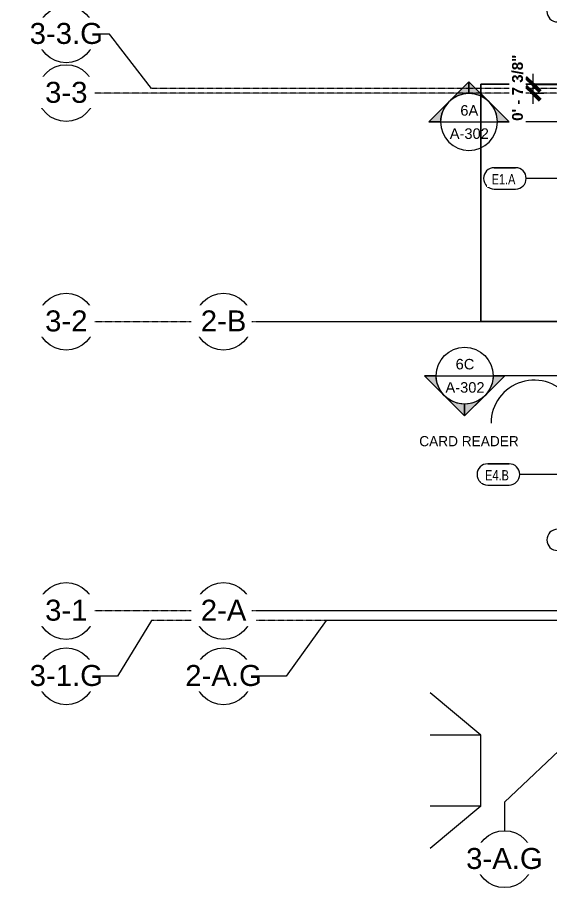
# Model space of a CAD drawing. Header units: inches. Extents: x 21592 to 24810, y -23179 to -20467.
# Drawn here: x 21592 to 22042, y -23021 to -22286 of the extents above; entities that cross this region are included whole.
import ezdxf

# ---------------------------------------------------------------- set-up
doc = ezdxf.new("R2010")
doc.units = ezdxf.units.IN
doc.header["$MEASUREMENT"] = 0
doc.linetypes.add('Grid Line 1_2_', pattern=[0.875, 0.5, -0.125, 0.125, -0.125])
for name, color, linetype, lineweight in [('A-ANNO-DIMS', 211, 'Continuous', 9), ('A-ANNO-DIMS-96', 211, 'Continuous', 9), ('A-DOOR-IDEN', 31, 'Continuous', 9), ('A-SITE-ROAD', 130, 'Continuous', 140), ('A-SITE-SWLK', 140, 'Continuous', 140), ('A-WALL-IDEN', 211, 'Continuous', 9), ('C-TOPO', 7, 'Continuous', 20), ('G-ANNO-SYMB', 111, 'Continuous', 9), ('G-ANNO-TEXT', 231, 'Continuous', 9), ('S-GRID', 1, 'Continuous', 9), ('S-GRID-IDEN', 1, 'Continuous', 9)]:
    doc.layers.add(name, color=color, linetype=linetype, lineweight=lineweight)
doc.styles.add('Arial', font='arial.ttf', dxfattribs={"height": 17.703593})
doc.styles.add('Arial_1', font='arial.ttf', dxfattribs={"height": 8.851796})
doc.styles.add('Arial_B', font='arialbd.ttf', dxfattribs={"height": 9.132806})
doc.styles.add('Century Gothic', font='GOTHIC.TTF', dxfattribs={"height": 8.622671})
doc.styles.add('Century Gothic_1', font='GOTHIC.TTF', dxfattribs={"width": 0.8, "height": 8.622671})
doc.dimstyles.new('OD_Dimension', dxfattribs={"dimscale": 12, "dimtxt": 9, "dimasz": 1, "dimexe": 0.75, "dimexo": 0.5, "dimgap": 0.5, "dimtad": 1, "dimdec": 3, "dimrnd": 0.125, "dimzin": 1, "dimdsep": 46, "dimlunit": 4, "dimtxsty": 'Arial_B', "dimblk1": 'OBLIQUE', "dimblk2": 'OBLIQUE', "dimsah": 1, "dimcen": 0.09, "dimdle": 0.75, "dimazin": 0, "dimtfac": 1, "dimtdec": 4, "dimtix": 1, "dimtmove": 0, "dimatfit": 3, "dimfxl": 1, "dimtvp": 1, "dimtfill": 1, "dimfrac": 2, "dimtolj": 1, "dimtzin": 0, "dimlwd": 13, "dimlwe": 13, "dimarcsym": 2})

# ---------------------------------------------------------------- blocks, each defined once
blk = doc.blocks.new('Grid - Grid Head - Circle-14747-Enlarged First Floor Plan _West_')
at = {"layer": 'S-GRID-IDEN'}
blk.add_circle((0, 0), 0.25, dxfattribs=at)
blk = doc.blocks.new('Section - Section Head - Filled-1526-Enlarged First Floor Plan _West_')
at = {"layer": 'G-ANNO-SYMB'}
h = blk.add_hatch(color=256, dxfattribs=at)
edge = h.paths.add_edge_path(flags=0)
edge.add_line((-0.4268, 0.1768), (-0.25, 0.3536))
edge.add_line((-0.25, 0.3536), (-0.25, 0.25))
edge.add_arc((-0.25, 0), 0.25, 90, 135)
h = blk.add_hatch(color=256, dxfattribs=at)
edge = h.paths.add_edge_path(flags=0)
edge.add_arc((-0.25, 0), 0.25, 45, 90)
edge.add_line((-0.25, 0.25), (-0.25, 0.3536))
edge.add_line((-0.25, 0.3536), (-0.0732, 0.1768))
h = blk.add_hatch(color=256, dxfattribs=at)
edge = h.paths.add_edge_path(flags=0)
edge.add_arc((-0.25, 0), 0.2503, 137.9216, 180)
edge.add_line((-0.5003, 0), (-0.6036, 0))
edge.add_line((-0.6036, 0), (-0.4358, 0.1678))
h = blk.add_hatch(color=256, dxfattribs=at)
edge = h.paths.add_edge_path(flags=0)
edge.add_line((-0.0642, 0.1678), (0.1036, 0))
edge.add_line((0.1036, 0), (0.0003, 0))
edge.add_arc((-0.25, 0), 0.2503, 0, 42.0784)
for p, q in [((-0.25, 0.3536), (-0.6036, 0)), ((-0.25, 0.3536), (-0.4268, 0.1768)), ((-0.25, 0.3536), (0.1036, 0)), ((-0.25, 0.25), (-0.25, 0.3536)), ((-0.0732, 0.1768), (-0.25, 0.3536)), ((-0.25, 0.3536), (-0.25, 0.25)), ((-0.4358, 0.1678), (-0.6036, 0)), ((0.1036, 0), (-0.0642, 0.1678)), ((-0.6036, 0), (-0.5003, 0)), ((0.0003, 0), (0.1036, 0)), ((-0.5, 0), (-0.6036, 0)), ((0, 0), (0.1036, 0))]:
    blk.add_line(p, q, dxfattribs=at)
for radius, start, end in [(0.25, 360, 180), (0.25, 90, 135), (0.25, 45, 90), (0.2503, 137.9216, 180), (0.2503, 0, 42.0784), (0.25, 180, 360)]:
    blk.add_arc((-0.25, 0), radius, start, end, dxfattribs=at)
blk = doc.blocks.new('Door Tag - Door Tag-4658-Enlarged First Floor Plan _West_')
at = {"layer": 'A-DOOR-IDEN', "color": 153}
for p, q in [((-0.109375, 0.09375), (0.109375, 0.09375)), ((-0.109375, -0.09375), (0.109375, -0.09375))]:
    blk.add_line(p, q, dxfattribs=at)
for centre, start, end in [((-0.109375, 0), 90, 270), ((0.109375, 0), 270, 90)]:
    blk.add_arc(centre, 0.09375, start, end, dxfattribs=at)
blk = doc.blocks.new('Wall Tag - 1_4_-1369832-Enlarged First Floor Plan _West_')
at = {"layer": 'A-WALL-IDEN', "color": 153}
for p, q in [((-0.0822, 0.0968), (0.1053, 0.0968)), ((0.1053, 0.0968), (-0.0822, 0.0968)), ((-0.0822, -0.0907), (0.1053, -0.0907)), ((-0.0822, -0.0907), (0.1053, -0.0907))]:
    blk.add_line(p, q, dxfattribs=at)
for centre, start, end in [((-0.0822, 0.0031), 90, 270), ((-0.0822, 0.0031), 90, 270), ((0.1053, 0.0031), 270, 90), ((0.1053, 0.0031), 270, 90)]:
    blk.add_arc(centre, 0.0937, start, end, dxfattribs=at)
blk = doc.blocks.new('DIMBLOCK64-Enlarged First Floor Plan _West_')
at = {"layer": 'A-ANNO-DIMS-96', "lineweight": 13}
for p, q in [((22027.38, -22359.05), (22027.38, -22333.74)), ((22055.64, -22342.74), (22018.38, -22342.74)), ((22027.38, -22342.74), (22055.64, -22342.74)), ((22024.89, -22350.05), (22036.38, -22350.05)), ((22027.38, -22350.05), (22024.89, -22350.05))]:
    blk.add_line(p, q, dxfattribs=at)
at = {"layer": 'A-ANNO-DIMS-96', "lineweight": 50}
for p, q in [((22027.38, -22342.74), (22021.38, -22336.74)), ((22027.38, -22342.74), (22033.38, -22348.74)), ((22027.38, -22350.05), (22021.38, -22344.05)), ((22027.38, -22350.05), (22033.38, -22356.05))]:
    blk.add_line(p, q, dxfattribs=at)
at = {"layer": 'A-ANNO-DIMS-96', "color": 0, "lineweight": 13, "insert": (22009.67, -22373.47), "char_height": 9.1328, "width": 64.9714, "attachment_point": 1, "rotation": 90, "line_spacing_factor": 0.938532, "style": 'Arial_B', "bg_fill": 3, "box_fill_scale": 1.25, "bg_fill_color": 0, "bg_fill_transparency": 0}
blk.add_mtext('0\' - 7 3/8"', dxfattribs=at)
blk = doc.blocks.new('_Oblique')
at = {"color": 0, "linetype": 'ByBlock', "lineweight": -2}
blk.add_line((-0.5, -0.5), (0.5, 0.5), dxfattribs=at)

msp = doc.modelspace()

# ---------------------------------------------------------------- linework, layer by layer
at = {"layer": 'A-SITE-ROAD', "color": 43, "lineweight": 13}
for p, q in [((21983.2352, -22892.0707), (21940.4491, -22856.4156)), ((21983.2352, -22892.0707), (21940.4491, -22892.0707)), ((21983.2352, -22952.0675), (21983.2352, -22892.0707)), ((21983.2352, -22952.0675), (21940.4491, -22987.7226)), ((21983.2352, -22952.0675), (21940.4491, -22952.0675))]:
    msp.add_line(p, q, dxfattribs=at)
at = {"layer": 'A-SITE-SWLK', "color": 43, "lineweight": 13}
for p, q in [((21983.2352, -22342.4903), (22057.0152, -22342.4903)), ((21983.2352, -22342.4903), (21983.2352, -22542.9278)), ((21983.2352, -22542.9278), (22058.1402, -22542.9278))]:
    msp.add_line(p, q, dxfattribs=at)
at = {"layer": 'A-WALL-IDEN', "color": 153}
for p, q in [((22063.984, -22422.0554), (22021.5887, -22422.0554)), ((22058.5152, -22672.0284), (22016.1199, -22672.0284))]:
    msp.add_line(p, q, dxfattribs=at)
at = {"layer": 'C-TOPO', "color": 43, "lineweight": 13}
for p, q in [((22057.0152, -22342.4897), (21983.2354, -22342.4897)), ((21983.2354, -22342.4897), (21983.2354, -22542.9272)), ((21983.2354, -22542.9272), (21983.2354, -22342.4897)), ((21983.2354, -22342.4897), (22057.0152, -22342.4897)), ((21983.2354, -22542.9272), (22058.1401, -22542.9272)), ((22058.1401, -22542.9272), (21983.2354, -22542.9272))]:
    msp.add_line(p, q, dxfattribs=at)
at = {"layer": 'G-ANNO-SYMB'}
for p, q in [((21949.2929, -22374.357), (21997.2929, -22374.357)), ((24581.5247, -22374.357), (21997.2929, -22374.357)), ((21945.6606, -22588.6303), (21993.6606, -22588.6303)), ((24577.8925, -22588.6303), (21993.6606, -22588.6303))]:
    msp.add_line(p, q, dxfattribs=at)
at = {"layer": 'G-ANNO-TEXT', "color": 137}
msp.add_arc((22028.3511, -22628.8283), 36.4282, 321.0447476, 180, dxfattribs=at)
at = {"layer": 'S-GRID', "linetype": 'Grid Line 1_2_'}
for p, q in [((22765.0122, -22346.0528), (21705.561, -22346.0528)), ((24431.1075, -22795.3028), (21705.561, -22795.3028)), ((24540.9748, -22795.3028), (21852.8626, -22795.3028))]:
    msp.add_line(p, q, dxfattribs=at)
at = {"layer": 'S-GRID'}
for p, q in [((21852.8626, -22795.3028), (21819.1878, -22842.4225)), ((22061.6402, -22893.4698), (22003.2372, -22948.8509)), ((22003.2372, -22948.8509), (22003.2372, -22972.8509))]:
    msp.add_line(p, q, dxfattribs=at)

# ---------------------------------------------------------------- block references
at = {"layer": 'A-DOOR-IDEN', "color": 153, "xscale": 95.99999999999994, "yscale": 95.99999999999994, "zscale": 95.99999999999994}
for p in [(22058.5152, -22280.9268), (22058.5152, -22727.2393)]:
    msp.add_blockref('Door Tag - Door Tag-4658-Enlarged First Floor Plan _West_', p, dxfattribs=at)
at = {"layer": 'A-WALL-IDEN', "color": 153, "xscale": 95.99999999999994, "yscale": 95.99999999999994, "zscale": 95.99999999999994}
for p in [(22002.484, -22422.3491), (21997.0152, -22672.3221)]:
    msp.add_blockref('Wall Tag - 1_4_-1369832-Enlarged First Floor Plan _West_', p, dxfattribs=at)
at = {"layer": 'G-ANNO-SYMB', "xscale": 95.99999999999994, "yscale": 95.99999999999994, "zscale": 95.99999999999994}
msp.add_blockref('Section - Section Head - Filled-1526-Enlarged First Floor Plan _West_', (21997.2929, -22374.357), dxfattribs=at)
at = {"layer": 'G-ANNO-SYMB', "extrusion": (0, 0, -1), "xscale": 95.99999999999994, "yscale": 95.99999999999994, "zscale": 95.99999999999994, "rotation": 180}
msp.add_blockref('Section - Section Head - Filled-1526-Enlarged First Floor Plan _West_', (-21993.6606, -22588.6303), dxfattribs=at)
at = {"layer": 'S-GRID-IDEN', "xscale": 95.99999999999994, "yscale": 95.99999999999994, "zscale": 95.99999999999994}
for p, rotation in [((21633.561, -22300.3288), 89.99999999999986), ((21633.561, -22350.0528), 89.99999999999986), ((21633.561, -22543.0528), 89.99999999999984), ((21766.2067, -22543.0528), 89.99999999999979), ((21633.561, -22787.3028), 89.99999999999984), ((21766.2067, -22787.3028), 89.99999999999979), ((21633.561, -22842.4225), 89.99999999999984), ((21766.2067, -22842.4225), 89.99999999999979)]:
    msp.add_blockref('Grid - Grid Head - Circle-14747-Enlarged First Floor Plan _West_', p, dxfattribs=dict(at, rotation=rotation))
msp.add_blockref('Grid - Grid Head - Circle-14747-Enlarged First Floor Plan _West_', (22003.2372, -22996.8509), dxfattribs=at)

# ---------------------------------------------------------------- texts
at = {"layer": 'G-ANNO-SYMB', "char_height": 8.8518, "attachment_point": 2, "line_spacing_factor": 0.938532, "style": 'Arial_1'}
for s, insert, width in [('6A', (21973.6002, -22360.1878), 18.036), ('A-302', (21973.6002, -22379.8241), 39.312), ('6C', (21969.968, -22574.4612), 18.792), ('A-302', (21969.968, -22594.0974), 39.312)]:
    msp.add_mtext(s, dxfattribs=dict(at, insert=insert, width=width))

# ---------------------------------------------------------------- next in the draw order: texts
at = {"layer": 'A-WALL-IDEN', "char_height": 8.62267, "attachment_point": 2, "line_spacing_factor": 0.984117, "style": 'Century Gothic_1', "bg_fill": 3, "box_fill_scale": 1.25, "bg_fill_color": 0, "bg_fill_transparency": 0}
for s, insert, width in [('E1.A', (22002.4551, -22418.4147), 23.76), ('E4.B', (21996.9864, -22668.3878), 21.924)]:
    msp.add_mtext(s, dxfattribs=dict(at, insert=insert, width=width))
at = {"layer": 'G-ANNO-TEXT', "color": 137, "insert": (21931.3608, -22639.5999), "char_height": 8.622671, "width": 98.604, "attachment_point": 1, "line_spacing_factor": 0.984117, "style": 'Century Gothic', "bg_fill": 3, "box_fill_scale": 1.25, "bg_fill_color": 0, "bg_fill_transparency": 0}
msp.add_mtext('CARD READER', dxfattribs=at)
at = {"layer": 'S-GRID-IDEN', "char_height": 17.70359, "attachment_point": 2, "line_spacing_factor": 0.938532, "style": 'Arial', "bg_fill": 3, "box_fill_scale": 1.25, "bg_fill_color": 0, "bg_fill_transparency": 0}
for s, insert, width in [('3-3.G', (21633.6584, -22290.7991), 73.656), ('3-3', (21633.6584, -22340.5231), 42.552), ('3-2', (21633.6584, -22533.5231), 42.552), ('3-1', (21633.6584, -22777.7731), 42.552), ('3-1.G', (21633.6584, -22832.8927), 73.656), ('2-A.G', (21766.3042, -22832.8927), 76.896), ('3-A.G', (22003.2326, -22987.414), 76.896)]:
    msp.add_mtext(s, dxfattribs=dict(at, insert=insert, width=width))

# ---------------------------------------------------------------- next in the draw order: linework, layer by layer
at = {"layer": 'S-GRID'}
for p, q in [((21670.0955, -22300.3288), (21657.561, -22300.3288)), ((21705.561, -22346.0528), (21670.0955, -22300.3288)), ((21705.561, -22795.3028), (21676.797, -22842.4225)), ((21676.797, -22842.4225), (21657.561, -22842.4225)), ((21819.1878, -22842.4225), (21790.2067, -22842.4225))]:
    msp.add_line(p, q, dxfattribs=at)
at = {"layer": 'S-GRID', "linetype": 'Grid Line 1_2_'}
for p, q in [((22765.0122, -22350.0528), (21657.561, -22350.0528)), ((24479.1075, -22543.0528), (21657.561, -22543.0528)), ((24479.1075, -22787.3028), (21657.561, -22787.3028))]:
    msp.add_line(p, q, dxfattribs=at)

# ---------------------------------------------------------------- next in the draw order: texts
at = {"layer": 'S-GRID-IDEN', "char_height": 17.70359, "width": 45.792, "attachment_point": 2, "line_spacing_factor": 0.938532, "style": 'Arial', "bg_fill": 3, "box_fill_scale": 1.25, "bg_fill_color": 0, "bg_fill_transparency": 0}
for s, insert in [('2-B', (21766.3042, -22533.5231)), ('2-A', (21766.3042, -22777.7731))]:
    msp.add_mtext(s, dxfattribs=dict(at, insert=insert))

# ---------------------------------------------------------------- next in the draw order: dimensions: what is measured, and where the dimension line sits
at = {"layer": 'A-ANNO-DIMS', "lineweight": 13}
dim = msp.add_linear_dim(base=(22027.3763867489, -22342.7403103971), p1=(22018.8911053746, -22350.0528103972), p2=(22061.6402253515, -22342.7403103971), angle=90, dimstyle='OD_Dimension', override={"dimpost": '<>', "dimfxl": 43.370035}, dxfattribs=at)
dim.commit()
dim.dimension.update_dxf_attribs({"geometry": 'DIMBLOCK64-Enlarged First Floor Plan _West_', "text_midpoint": (22016.6511253216, -22346.3965603971)})

# ---------------------------------------------------------------- next in the draw order: linework, layer by layer
at = {"layer": 'S-GRID', "linetype": 'Grid Line 1_2_'}
for p, q in [((24588.9748, -22543.0528), (21790.2067, -22543.0528)), ((24588.9748, -22787.3028), (21790.2067, -22787.3028))]:
    msp.add_line(p, q, dxfattribs=at)

doc.saveas('drawing.dxf')
